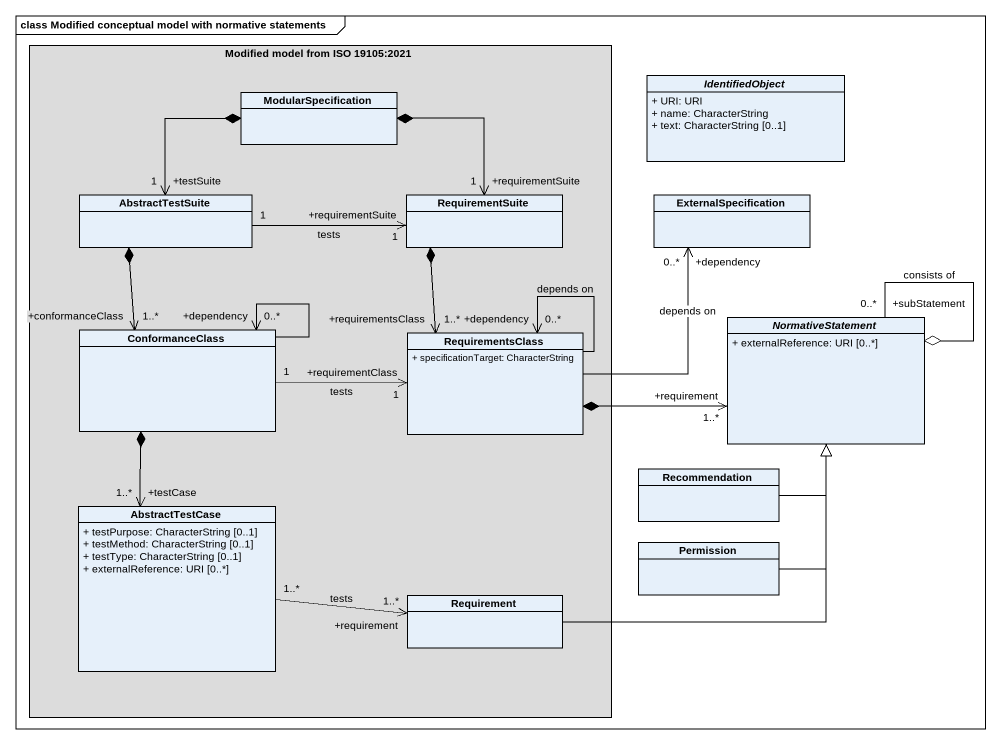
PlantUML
@startuml
mainframe class Modified conceptual model with normative statements
hide circle
hide empty members
skinparam classAttributeIconSize 0
rectangle "Modified model from ISO 19105:2021" as Modified_model_from_ISO #DCDCDC {
  class ModularSpecification
  class AbstractTestSuite
  class RequirementSuite
  class ConformanceClass
  class RequirementsClass {
    + specificationTarget: CharacterString
  }
  class AbstractTestCase {
    + testPurpose: CharacterString [0..1]
    + testMethod: CharacterString [0..1]
    + testType: CharacterString [0..1]
    + externalReference: URI [0..*]
  }
  class Requirement
}
abstract class IdentifiedObject {
  + URI: URI
  + name: CharacterString
  + text: CharacterString [0..1]
}
class ExternalSpecification
abstract class NormativeStatement {
  + externalReference: URI [0..*]
}
class Recommendation
class Permission
AbstractTestSuite "+testSuite\n1" <-up-* ModularSpecification
AbstractTestSuite "1" -right-> "+requirementSuite\n1" RequirementSuite : tests
RequirementSuite "+requirementSuite\n1" <-up-* ModularSpecification
ConformanceClass "+conformanceClass\n1..*" <-up-* AbstractTestSuite
ConformanceClass --> "+dependency\n0..*" ConformanceClass
ConformanceClass "1" -right-> "+requirementClass\n1" RequirementsClass : tests
RequirementsClass "+requirementsClass\n1..*" <-up-* RequirementSuite
RequirementsClass -up-> "+dependency\n0..*" ExternalSpecification : depends on
RequirementsClass --> "+dependency\n0..*" RequirementsClass : depends on
NormativeStatement "+requirement\n1..*" <-left-* RequirementsClass
NormativeStatement o-- "+subStatement\n0..*" NormativeStatement : consists of
Recommendation -up-|> NormativeStatement
AbstractTestCase "+testCase\n1..*" <-up-* ConformanceClass
AbstractTestCase "1..*" -right-> "+requirement\n1..*" Requirement : tests
Permission -up-|> NormativeStatement
Requirement -up-|> NormativeStatement
@enduml
